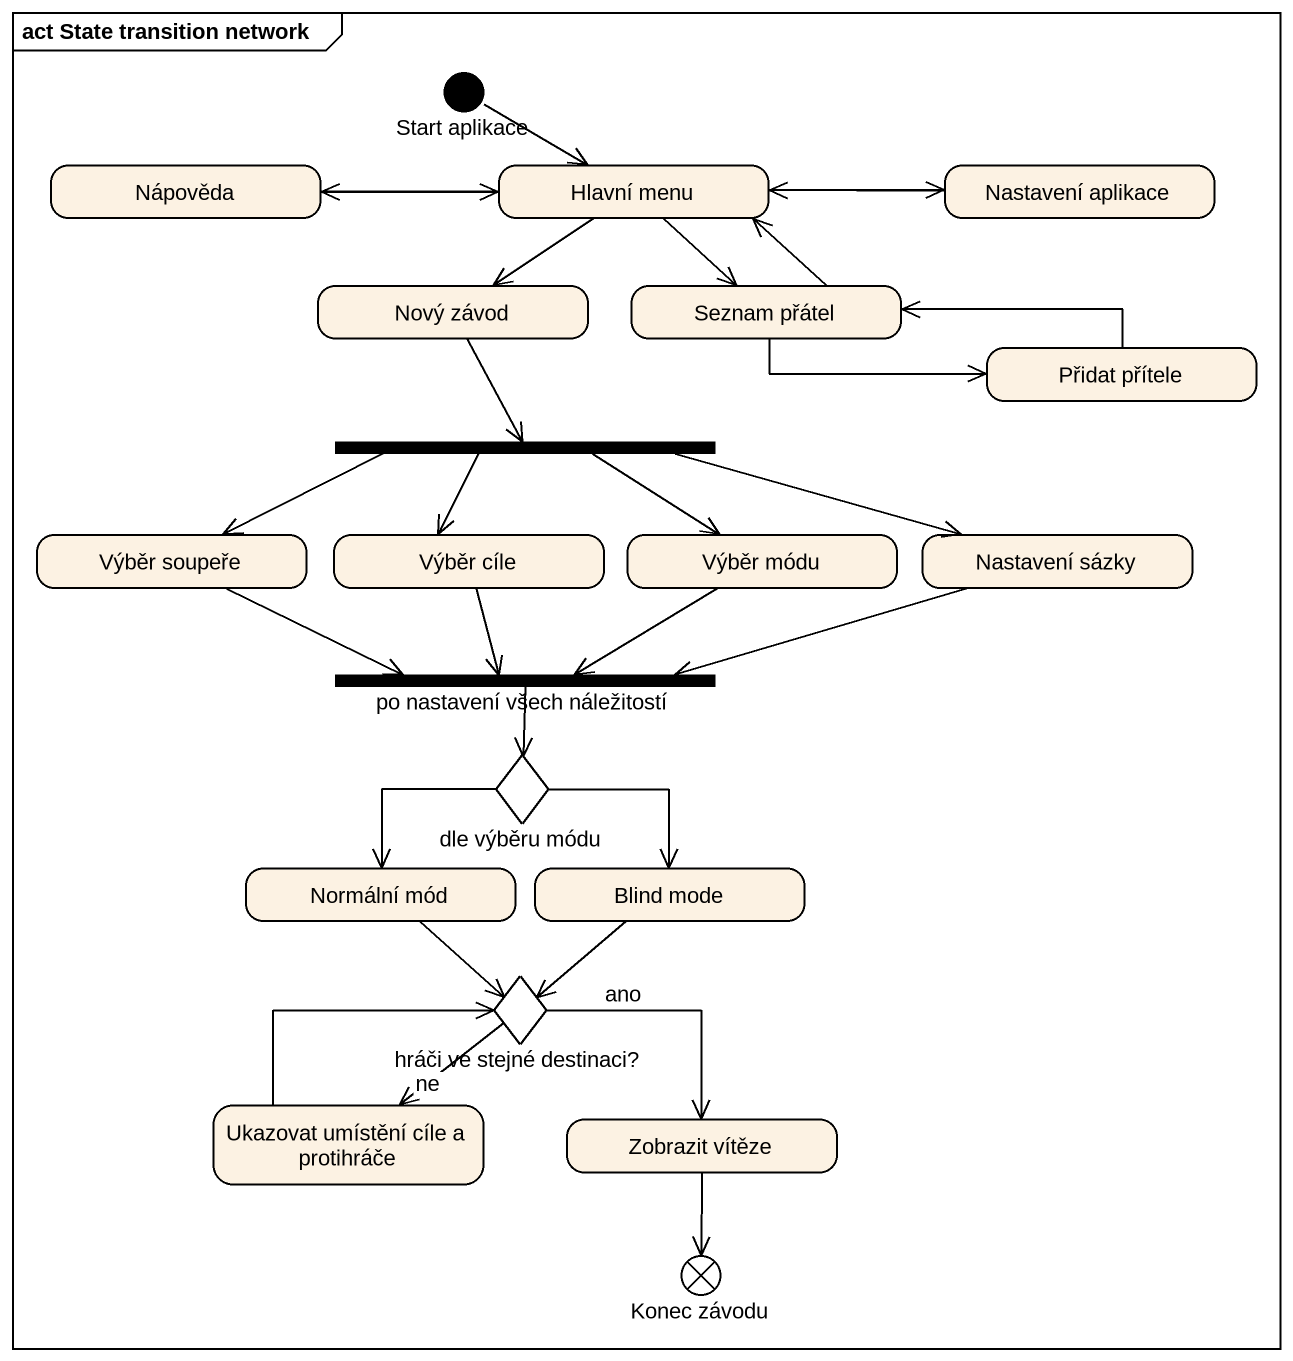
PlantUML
@startuml
mainframe act State transition network
hide empty description
state "Start aplikace" as Start_aplikace <<start>>
state Nápověda
state "Hlavní menu" as Hlavní_menu
state "Nastavení aplikace" as Nastavení_aplikace
state "Nový závod" as Nový_závod
state "Seznam přátel" as Seznam_přátel
state "Přidat přítele" as Přidat_přítele
state fork1 <<fork>>
state "Výběr soupeře" as Výběr_soupeře
state "Výběr cíle" as Výběr_cíle
state "Výběr módu" as Výběr_módu
state "Nastavení sázky" as Nastavení_sázky
state "po nastavení všech náležitostí" as po_nastavení_všech <<join>>
state "dle výběru módu" as dle_výběru_módu <<choice>>
state "Normální mód" as Normální_mód
state "Blind mode" as Blind_mode
state "hráči ve stejné destinaci?" as hráči_ve_stejné_destinaci <<choice>>
state "Ukazovat umístění cíle a protihráče" as Ukazovat_umístění_cíle_a
state "Zobrazit vítěze" as Zobrazit_vítěze
state "Konec závodu" as Konec_závodu <<end>>
Start_aplikace -right-> Hlavní_menu
Nápověda -right-> Hlavní_menu
Hlavní_menu -left-> Nápověda
Hlavní_menu -right-> Nastavení_aplikace
Hlavní_menu --> Nový_závod
Hlavní_menu --> Seznam_přátel
Nastavení_aplikace -left-> Hlavní_menu
Nový_závod --> fork1
Seznam_přátel -up-> Hlavní_menu
Seznam_přátel -right-> Přidat_přítele
Přidat_přítele -left-> Seznam_přátel
fork1 -left-> Výběr_soupeře
fork1 --> Výběr_cíle
fork1 -right-> Výběr_módu
fork1 -right-> Nastavení_sázky
Výběr_soupeře -right-> po_nastavení_všech
Výběr_cíle --> po_nastavení_všech
Výběr_módu -left-> po_nastavení_všech
Nastavení_sázky -left-> po_nastavení_všech
po_nastavení_všech --> dle_výběru_módu
dle_výběru_módu --> Normální_mód
dle_výběru_módu --> Blind_mode
Normální_mód --> hráči_ve_stejné_destinaci
Blind_mode --> hráči_ve_stejné_destinaci
hráči_ve_stejné_destinaci --> Ukazovat_umístění_cíle_a : ne
hráči_ve_stejné_destinaci --> Zobrazit_vítěze : ano
Ukazovat_umístění_cíle_a -up-> hráči_ve_stejné_destinaci
Zobrazit_vítěze --> Konec_závodu
@enduml
